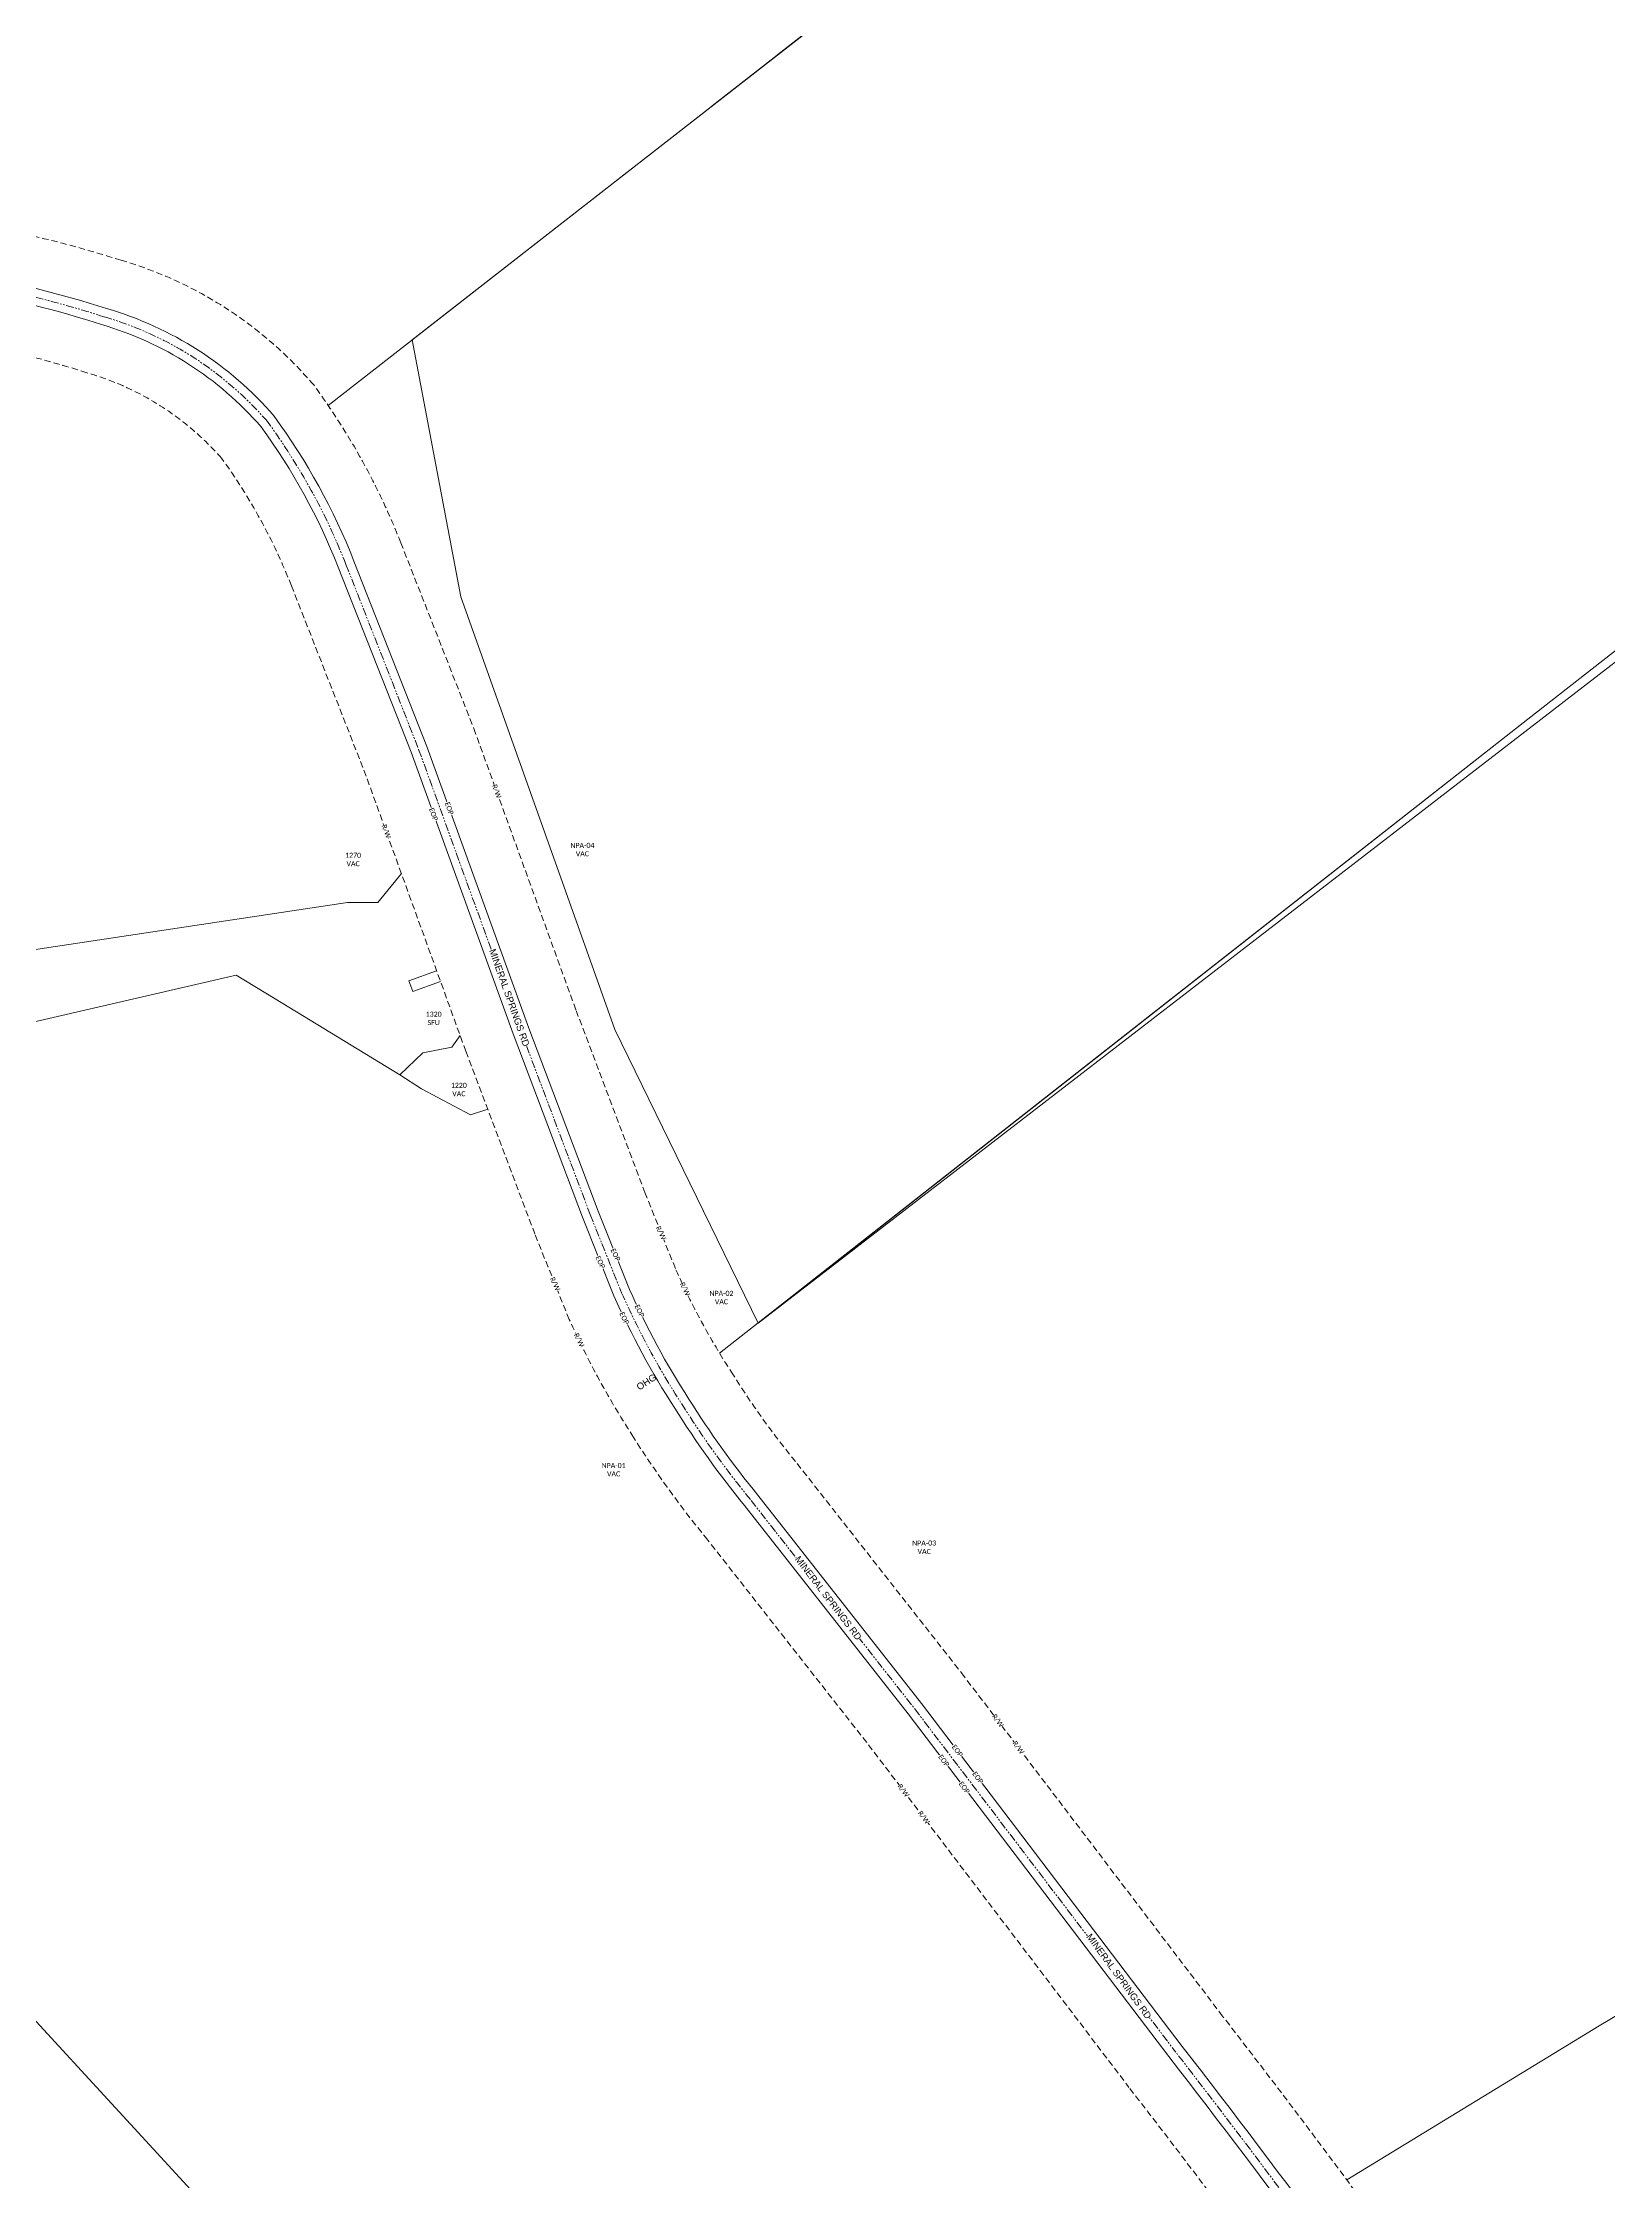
# Model space of a CAD drawing. Header units: inches. Extents: x 2378083 to 2398295, y 1463180 to 1483392.
# Drawn here: x 2386155 to 2388019, y 1472438 to 1474984 of the extents above; entities that cross this region are included whole.
import ezdxf

# ---------------------------------------------------------------- set-up
doc = ezdxf.new("R2010")
doc.units = ezdxf.units.IN
doc.header["$MEASUREMENT"] = 0
doc.linetypes.add('DASHED', pattern=[0.75, 0.5, -0.25])
doc.linetypes.add('PHANTOM2', pattern=[1.25, 0.625, -0.125, 0.125, -0.125, 0.125, -0.125])
for name, color, linetype in [('ADDRESS', 6, 'Continuous'), ('CENTER LINE', 6, 'PHANTOM2'), ('EOP', 6, 'Continuous'), ('LINE LABELS', 7, 'Continuous'), ('sc_greenville', 7, 'Continuous'), ('STREET NAMES', 250, 'Continuous')]:
    doc.layers.add(name, color=color, linetype=linetype)
doc.layers.add('DRIVEWAYS', color=250, linetype='Continuous', lineweight=20)
doc.layers.add('ROW', color=3, linetype='DASHED', lineweight=35)
doc.styles.add('Legend', font='calibri.ttf')
doc.styles.add('PROPOSED', font='calibri.ttf')
doc.styles.get("Standard").update_dxf_attribs({"font": 'arial.ttf'})

msp = doc.modelspace()

# ---------------------------------------------------------------- linework, layer by layer
at = {"layer": 'DRIVEWAYS', "color": 1}
msp.add_lwpolyline([(2386624.2, 1473878.9), (2386591.1, 1473866.7), (2386595.8, 1473854), (2386628.8, 1473866.1)], dxfattribs=at)
at = {"layer": 'EOP', "color": 6, "lineweight": 0}
for points in [[(2385897.2, 1474727, -0.067133), (2386230.9, 1474667.5, -0.145335), (2386430.8, 1474539.1, -0.064271), (2386525.7, 1474366.6), (2386612.4, 1474146.1), (2386734, 1473810.7), (2386816.5, 1473592.6), (2386853.9, 1473499.5, 0.038894), (2386924.6, 1473368.9, 0.031547), (2387006.6, 1473254.6), (2387201.7, 1473006.2), (2387512.2, 1472598, -0.013342), (2387865.3, 1472116.7, 0.009207)], [(2385897.1, 1474707, -0.067058), (2386225, 1474648.4, -0.145006), (2386415.1, 1474526.6, -0.064003), (2386507.1, 1474359.3), (2386593.7, 1474139), (2386715.3, 1473803.8), (2386797.8, 1473585.5), (2386835.4, 1473491.7, 0.038953), (2386907.7, 1473358.1, 0.031471), (2386991, 1473242.1), (2387185.9, 1472994), (2387496.3, 1472585.9, -0.013349), (2387849, 1472105.1, 0.009221), (2388188, 1471656.3, 0.012553), (2388378.8, 1471451.6, -0.013085), (2388557.3, 1471257.5, -0.289836), (2388559.7, 1471241.6, -0.288618), (2388418, 1471145.1), (2388352.1, 1471142.3)]]:
    msp.add_lwpolyline(points, format="xyb", dxfattribs=at)
at = {"layer": 'ROW', "color": 3, "linetype": 'DASHED', "lineweight": 0, "ltscale": 15}
for points in [[(2384702.9, 1475030.2), (2384818.7, 1474914, 0.092436), (2385087.5, 1474744.3, 0.030019), (2385291.5, 1474672.6, 0.09677), (2385604.1, 1474635.7), (2385742.2, 1474643.3), (2385896.5, 1474646.9, -0.066831), (2386207.5, 1474591, -0.143807), (2386368.1, 1474489.2, -0.063081), (2386451.3, 1474337.3), (2386537.6, 1474117.8), (2386659, 1473783), (2386741.7, 1473564.3), (2386780.1, 1473468.4, 0.039119), (2386857.1, 1473325.9, 0.031256), (2386944.2, 1473204.6), (2387138.4, 1472957.3), (2387448.7, 1472549.3, -0.01337), (2387800.1, 1472070.4, 0.009261), (2388141.9, 1471617.8, 0.012625), (2388335.8, 1471409.8, -0.012462), (2388504, 1471227.2, -0.209885), (2388416.4, 1471185.1), (2388350.4, 1471182.2)], [(2385897.8, 1474787, -0.067355), (2386248.4, 1474724.9, -0.146171), (2386477.8, 1474576.4, -0.064983), (2386581.6, 1474388.5), (2386668.5, 1474167.3), (2386790.3, 1473831.6), (2386872.2, 1473614.9), (2386909.1, 1473522.9, 0.038711), (2386975.2, 1473401.1, 0.03179), (2387053.4, 1473292.2), (2387249.2, 1473042.9), (2387559.8, 1472634.6, -0.013321), (2387914.3, 1472151.4, 0.009167)]]:
    msp.add_lwpolyline(points, format="xyb", dxfattribs=at)
at = {"layer": 'ROW', "color": 6, "lineweight": 50}
msp.add_circle((2388188.9, 1473286.1), 10106.2, dxfattribs=at)
at = {"layer": 'sc_greenville', "lineweight": 0}
for points in [[(2388519, 1475000), (2388698.5, 1474791.7), (2388710.5, 1474777.8), (2388710.5, 1474777.8), (2388706.9, 1474775.1), (2388566.3, 1474665.5), (2388486.4, 1474603.3), (2388408.6, 1474542.7), (2388330.5, 1474481.9), (2388251.8, 1474420.6), (2388069.2, 1474278.4), (2387007, 1473459.4), (2386836.5, 1473808.8), (2386653.2, 1474324.1), (2386595.2, 1474630), (2387345.5, 1475215.5)], [(2386495.2, 1474551.9), (2386847.2, 1474826.6), (2386850.3, 1474829), (2386951.7, 1474908.1), (2386952.4, 1474908.7), (2387029.9, 1474969.2), (2387030.7, 1474969.8), (2387109.2, 1475031), (2387109.9, 1475031.6), (2387187.9, 1475092.5), (2387188.6, 1475093), (2387266.7, 1475154), (2387267.4, 1475154.6), (2386595.2, 1474630), (2386653.2, 1474324.1), (2386836.5, 1473808.8), (2387007, 1473459.4), (2387923.8, 1474178.6), (2387453, 1473809.2), (2386961.2, 1473423.5)], [(2386582.2, 1473994.8), (2386554, 1473960.3), (2386517.9, 1473960.1), (2385403.3, 1473792.2), (2384867.7, 1474760.6), (2384771.1, 1474961.7)], [(2386961.2, 1473423.5), (2387453, 1473809.2), (2387923.8, 1474178.6), (2388062, 1474287)], [(2386652.2, 1473801.7), (2386642.5, 1473788), (2386607.6, 1473781.3), (2386580.3, 1473755), (2386431.8, 1473845.4), (2386385.4, 1473873.5), (2385477.3, 1473663.6), (2385403.3, 1473792.2), (2386517.9, 1473960.1), (2386554, 1473960.3), (2386582.2, 1473994.8)], [(2385477.3, 1473663.6), (2386385.4, 1473873.5), (2386431.8, 1473845.4), (2386580.3, 1473755), (2386606.1, 1473738.4), (2386664.7, 1473707.4), (2386685, 1473714.2)], [(2386685, 1473714.2), (2386664.7, 1473707.4), (2386606.1, 1473738.4), (2386580.3, 1473755), (2386607.6, 1473781.3), (2386642.5, 1473788), (2386652.2, 1473801.7)], [(2387708.1, 1472439), (2388008.5, 1472622.4), (2388112.2, 1472683.9), (2388117.9, 1472687.3), (2388291, 1472790.1), (2388728.5, 1472255.9), (2388563, 1472094.7), (2388187.3, 1471787.3)], [(2388112.2, 1472683.9), (2388008.5, 1472622.4), (2387708.1, 1472439)], [(2387586, 1472368.6), (2387477.6, 1472303.8), (2387475, 1472302.3), (2387389, 1472251.5), (2387386, 1472249.8), (2387292.5, 1472194.7), (2387289.6, 1472193), (2387217.1, 1472150.3), (2387214.1, 1472148.5), (2387140.7, 1472105.2), (2387137.5, 1472103.3), (2387061.3, 1472058.4), (2387058.3, 1472056.6), (2386985.6, 1472013.8), (2386982.5, 1472012), (2386917.5, 1471973.6), (2386913.4, 1471971.2), (2386807.9, 1471909), (2386133.8, 1472642.3)]]:
    msp.add_lwpolyline(points, dxfattribs=at)

# ---------------------------------------------------------------- texts
at = {"layer": 'ADDRESS', "color": 4, "lineweight": 50, "char_height": 6, "width": 9.954, "attachment_point": 7, "style": 'PROPOSED'}
for s, insert in [('\\pxqc;NPA-04\\PVAC', (2386792.8, 1474015.1)), ('\\pxqc;1270\\PVAC', (2386519.8, 1474003.3)), ('\\pxqc;1320\\PSFU', (2386615.7, 1473814.1)), ('\\pxqc;1220\\PVAC', (2386645.7, 1473729.4)), ('\\pxqc;NPA-02\\PVAC', (2386958.4, 1473481.7)), ('\\pxqc;NPA-01\\PVAC', (2386830, 1473276.7)), ('\\pxqc;NPA-03\\PVAC', (2387199.8, 1473184.4))]:
    msp.add_mtext(s, dxfattribs=dict(at, insert=insert))

# ---------------------------------------------------------------- next in the draw order: texts
at = {"layer": 'LINE LABELS', "char_height": 6, "width": 15.519, "attachment_point": 5, "style": 'Legend', "bg_fill": 3, "box_fill_scale": 1.1, "bg_fill_color": 256, "bg_fill_transparency": 0}
for s, insert, rotation in [('\\pxqc;R/W', (2386695.6, 1474092.5), 289.9256), ('EOP', (2386620.5, 1474065.2), 289.9256), ('\\pxqc;R/W', (2386564.1, 1474044.8), 289.9256), ('\\pxqc;R/W', (2386891.2, 1473566.6), 295.6685), ('EOP', (2386819.2, 1473531.9), 295.6685), ('\\pxqc;R/W', (2386765.1, 1473505.9), 295.6685), ('\\pxqc;R/W', (2386919.8, 1473499.8), 295.6685), ('EOP', (2386847.7, 1473465.1), 295.6685), ('\\pxqc;R/W', (2386793.7, 1473439.1), 295.6685), ('\\pxqc;R/W', (2387292.5, 1472985.8), 306.4622), ('\\pxqc;R/W', (2387316.9, 1472953.8), 306.4622), ('EOP', (2387228.2, 1472938.3), 306.4622), ('\\pxqc;R/W', (2387180, 1472902.6), 306.4622), ('EOP', (2387252.6, 1472906.2), 306.4622), ('\\pxqc;R/W', (2387204.3, 1472870.6), 306.4622)]:
    msp.add_mtext(s, dxfattribs=dict(at, insert=insert, rotation=rotation))

# ---------------------------------------------------------------- next in the draw order: texts
for insert, rotation in [((2386639.3, 1474072.1), 289.9256), ((2386837.2, 1473540.6), 295.6685), ((2386865.8, 1473473.8), 295.6685), ((2387244.3, 1472950.1), 306.4622), ((2387268.7, 1472918.1), 306.4622)]:
    msp.add_mtext('EOP', dxfattribs=dict(at, insert=insert, rotation=rotation))

# ---------------------------------------------------------------- next in the draw order: linework, layer by layer
at = {"layer": 'CENTER LINE', "color": 7, "linetype": 'PHANTOM2', "lineweight": 0, "ltscale": 15}
msp.add_lwpolyline([(2385897.2, 1474716.7, -0.067094), (2386227.9, 1474657.7, -0.14517), (2386422.8, 1474532.7, -0.064136), (2386516.2, 1474362.8), (2386602.8, 1474142.5), (2386724.4, 1473807.2), (2386807, 1473588.8), (2386844.4, 1473495.5, 0.038924), (2386915.9, 1473363.4, 0.031508), (2386998.6, 1473248.2), (2387193.6, 1472999.9), (2387504, 1472591.8, -0.013346), (2387857, 1472110.7, 0.009214), (2388195.5, 1471662.5, 0.012541), (2388385.8, 1471458.4, -0.014608), (2388584.8, 1471240.6), (2388604.7, 1471217.7, -0.014754), (2388791, 1470985.2, 0.019229), (2388880.7, 1470866.4, 0.068441), (2389009.2, 1470757.5, 0.063152), (2389131, 1470700.5, 0.098296), (2389337, 1470675.3)], format="xyb", dxfattribs=at)

# ---------------------------------------------------------------- next in the draw order: texts
at = {"layer": 'STREET NAMES', "color": 7, "char_height": 8, "attachment_point": 7, "bg_fill": 3, "box_fill_scale": 1, "bg_fill_color": 256, "bg_fill_transparency": 0}
for insert, rotation in [((2386686.5, 1473903.1), 289.5706), ((2387050.3, 1473178), 307.389), ((2387397.4, 1472728.5), 306.1521)]:
    msp.add_mtext('MINERAL SPRINGS RD', dxfattribs=dict(at, insert=insert, rotation=rotation))
at = {"layer": 'STREET NAMES', "color": 7, "insert": (2386865.6, 1473378.8), "char_height": 8, "width": 15.524, "attachment_point": 7, "rotation": 33.2831, "bg_fill": 3, "box_fill_scale": 1, "bg_fill_color": 256, "bg_fill_transparency": 0}
msp.add_mtext('OHG', dxfattribs=at)

doc.saveas('drawing.dxf')
